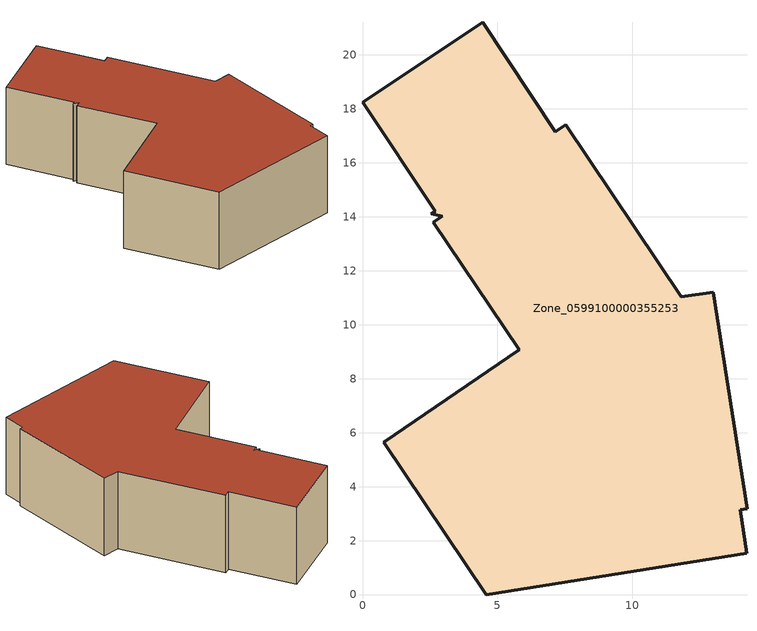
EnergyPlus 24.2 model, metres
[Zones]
Zone_0599100000355253
 floor ground (C_G): 4.45,21.2 7.13,17.14 7.54,17.41 11.82,11.04 13,11.21 14.25,3.19 14,3.14 14.24,1.53 4.58,0 0.79,5.64 5.82,9.07 2.63,13.8 2.96,14.01 2.55,14.11 2.7,14.21 0,18.25 z0
 wall outside (C_F): 11.82,11.04 7.54,17.41 7.13,17.14 4.45,21.2 0,18.25 2.7,14.21 2.55,14.11 2.96,14.01 2.63,13.8 5.82,9.07 0.79,5.64 4.58,0 14.24,1.53 14,3.14 14.25,3.19 13,11.21 11.82,11.04 z0:6.14
 roof outside (C_R): 4.58,0 14.24,1.53 14,3.14 14.25,3.19 13,11.21 11.82,11.04 7.54,17.41 7.13,17.14 4.45,21.2 0,18.25 2.7,14.21 2.55,14.11 2.96,14.01 2.63,13.8 5.82,9.07 0.79,5.64 z6.14
[BUILDING]
Pand.0599100000355253: North Axis=0; Terrain=City; Loads Convergence Tolerance Value=0.04; Temperature Convergence Tolerance Value=0.4; Solar Distribution=FullExterior; Maximum Number of Warmup Days=25; Minimum Number of Warmup Days=1
[Site:Location]
Rotterdam.The.Hague.AP_ZH_NLD Design_Conditions: Latitude=51.96; Longitude=4.45; Time Zone=1; Elevation=-4.5
[SITE:GROUNDTEMPERATURE:BUILDINGSURFACE]
18, 18, 18, 18, 18, 18, 18, 18, 18, 18, 18, 18
[MATERIAL] Thermal Absorptance=0.9; Solar Absorptance=0.7; Visible Absorptance=0.7
Name | Roughness | Thickness | Conductivity | Density | Specific Heat
G.D.1992-2005 | MediumSmooth | 0.15 | 0.06 | 540 | 1210
F.D.1992-2005 | Rough | 0.3 | 0.12 | 1920 | 840
R.D.1992-2005 | MediumRough | 0.2 | 0.08 | 1500 | 1000
[CONSTRUCTION]
C_G: G.D.1992-2005
C_F: F.D.1992-2005
C_R: R.D.1992-2005
[ZONE]
Zone_0599100000355253: Type=1; Multiplier=1; Ceiling Height=Autocalculate; Volume=Autocalculate; Floor Area=autocalculate; Part of Total Floor Area=Yes
[ZONEINFILTRATION:DESIGNFLOWRATE]
Infil_Zone_0599100000355253: Zone or ZoneList or Space or SpaceList=Zone_0599100000355253; Schedule=AlwaysOn; Design Flow Rate Calculation Method=Flow/Area; Flow Rate per Floor Area=0.0021; Constant Term Coefficient=1; Temperature Term Coefficient=0; Velocity Term Coefficient=0; Velocity Squared Term Coefficient=0
[HVACTEMPLATE:ZONE:IDEALLOADSAIRSYSTEM]
Zone_0599100000355253: Maximum Heating Supply Air Temperature=50; Minimum Cooling Supply Air Temperature=13; Maximum Heating Supply Air Humidity Ratio=0.0156; Minimum Cooling Supply Air Humidity Ratio=0.0077; Heating Limit=NoLimit; Cooling Limit=NoLimit; Dehumidification Control Type=ConstantSensibleHeatRatio; Cooling Sensible Heat Ratio=0.7; Dehumidification Setpoint=60; Humidification Control Type=None; Humidification Setpoint=30; Outdoor Air Method=None; Outdoor Air Flow Rate per Person=0.00944; Outdoor Air Flow Rate per Zone Floor Area=0; Outdoor Air Flow Rate per Zone=0; Demand Controlled Ventilation Type=None; Outdoor Air Economizer Type=NoEconomizer; Heat Recovery Type=None; Sensible Heat Recovery Effectiveness=0.7; Latent Heat Recovery Effectiveness=0.65
[ZONECONTROL:THERMOSTAT]
ThermostatControl_Zone_0599100000355253: Zone or ZoneList=Zone_0599100000355253; Control Type Schedule=DualSetpointControlType; Control 1=Thermostat_Zone_0599100000355253; Temperature Difference Between Cutout And Setpoint=0
[THERMOSTATSETPOINT:DUALSETPOINT]
Thermostat_Zone_0599100000355253: Heating Setpoint Temperature Schedule=HeatingSetpoint_Zone_0599100000355253; Cooling Setpoint Temperature Schedule=CoolingSetpoint_Zone_0599100000355253
[SCHEDULE:COMPACT]
HeatingSetpoint_Zone_0599100000355253: Through: 12/31, For: AllDays, Until: 24:00, 21
CoolingSetpoint_Zone_0599100000355253: Through: 12/31, For: AllDays, Until: 24:00, 24
DualSetpointControlType: Through: 12/31, For: AllDays, Until: 24:00, 4
AlwaysOn: Through: 12/31, For: AllDays, Until: 24:00, 1
